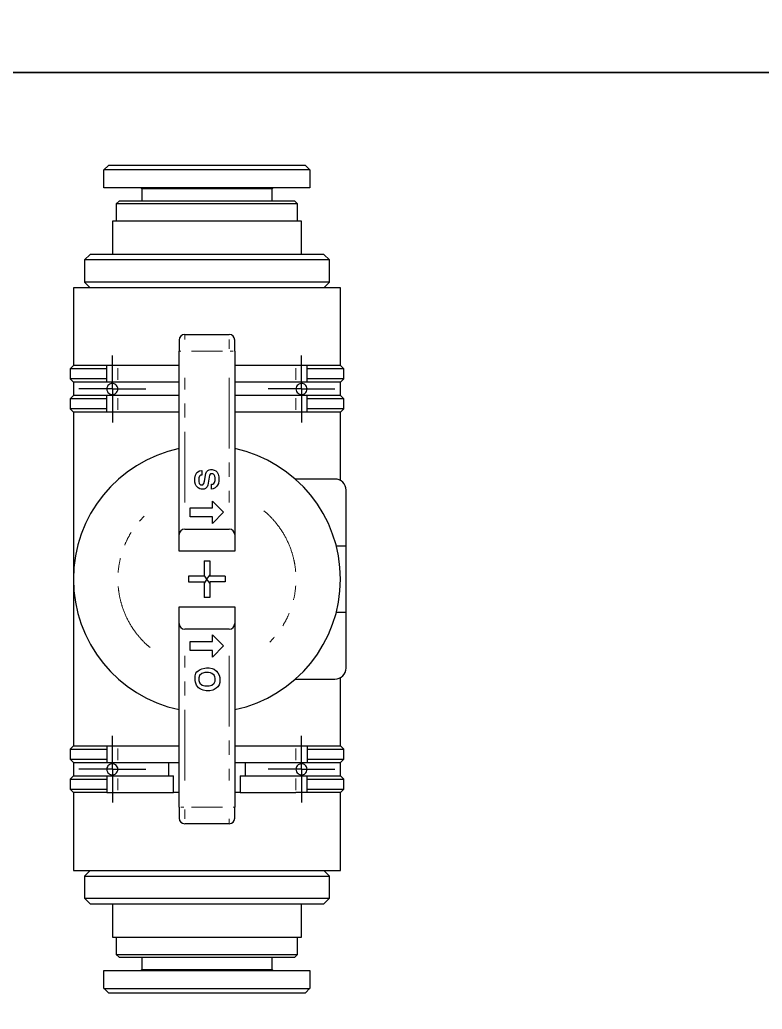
# Model space of a CAD drawing. Header units: millimetres. Extents: x 747 to 1883, y 1260 to 2217.
# Drawn here: x 862.5 to 929.2, y 1827.8 to 1916.7 of the extents above; entities that cross this region are included whole.
import ezdxf

# ---------------------------------------------------------------- set-up
doc = ezdxf.new("R2010")
doc.units = ezdxf.units.MM
doc.linetypes.add('PHANTOM', pattern=[12.7, 6.35, -1.27, 1.27, -1.27, 1.27, -1.27])
doc.layers.add('FORMAT', color=7, linetype='Continuous')

# ---------------------------------------------------------------- blocks, each defined once
blk = doc.blocks.new('SW_CENTERMARKSYMBOL_0')
at = {"layer": 'FORMAT', "color": 0}
for p, q in [((0, 2.5), (0, 3)), ((0, 0), (0, 2.5)), ((-2.5, 0), (-3, 0)), ((0, 0), (-2.5, 0)), ((0, 0), (0, -2.5)), ((0, 0), (2.5, 0)), ((2.5, 0), (3, 0)), ((0, -2.5), (0, -3))]:
    blk.add_line(p, q, dxfattribs=at)
blk = doc.blocks.new('SW_CENTERMARKSYMBOL_1')
at = {"layer": 'FORMAT', "color": 0}
for p, q in [((0, 2.5), (0, 3)), ((0, 0), (0, 2.5)), ((-2.5, 0), (-3, 0)), ((0, 0), (-2.5, 0)), ((0, 0), (0, -2.5)), ((0, 0), (2.5, 0)), ((2.5, 0), (3, 0)), ((0, -2.5), (0, -3))]:
    blk.add_line(p, q, dxfattribs=at)
blk = doc.blocks.new('SW_CENTERMARKSYMBOL_2')
at = {"layer": 'FORMAT', "color": 0}
for p, q in [((0, 2.5), (0, 3)), ((0, 0), (0, 2.5)), ((-2.5, 0), (-3, 0)), ((0, 0), (-2.5, 0)), ((0, 0), (0, -2.5)), ((0, 0), (2.5, 0)), ((2.5, 0), (3, 0)), ((0, -2.5), (0, -3))]:
    blk.add_line(p, q, dxfattribs=at)
blk = doc.blocks.new('SW_CENTERMARKSYMBOL_3')
at = {"layer": 'FORMAT', "color": 0}
for p, q in [((0, 2.5), (0, 3)), ((0, 0), (0, 2.5)), ((-2.5, 0), (-3, 0)), ((0, 0), (-2.5, 0)), ((0, 0), (0, -2.5)), ((0, 0), (2.5, 0)), ((2.5, 0), (3, 0)), ((0, -2.5), (0, -3))]:
    blk.add_line(p, q, dxfattribs=at)

msp = doc.modelspace()

# ---------------------------------------------------------------- linework, layer by layer
at = {"color": 7, "linetype": 'Continuous', "lineweight": 25}
for p, q in [((870.427, 1903.641), (870.024, 1903.237)), ((870.027, 1901.641), (870.027, 1903.24)), ((888.531, 1903.237), (888.127, 1903.641)), ((888.527, 1903.24), (888.527, 1901.641)), ((873.327, 1901.641), (873.427, 1901.541)), ((873.427, 1901.541), (873.427, 1900.441)), ((885.127, 1901.541), (873.427, 1901.541)), ((885.127, 1901.541), (885.227, 1901.641)), ((885.127, 1900.441), (885.127, 1901.541)), ((871.377, 1900.441), (871.127, 1900.191)), ((871.127, 1900.191), (871.127, 1898.641)), ((887.427, 1900.191), (871.127, 1900.191)), ((887.177, 1900.441), (871.377, 1900.441)), ((887.427, 1900.191), (887.177, 1900.441)), ((887.427, 1898.641), (887.427, 1900.191)), ((870.777, 1898.641), (870.777, 1895.641)), ((887.777, 1898.641), (870.777, 1898.641)), ((887.777, 1895.641), (887.777, 1898.641)), ((868.777, 1895.641), (868.277, 1895.141)), ((889.777, 1895.641), (868.777, 1895.641)), ((890.277, 1895.141), (889.777, 1895.641)), ((868.277, 1895.141), (868.277, 1893.141)), ((890.277, 1895.141), (868.277, 1895.141)), ((890.277, 1893.141), (890.277, 1895.141)), ((867.277, 1892.641), (867.277, 1885.641)), ((879.277, 1892.641), (867.277, 1892.641)), ((868.277, 1893.141), (868.777, 1892.641)), ((890.277, 1893.141), (868.277, 1893.141)), ((891.277, 1892.641), (879.277, 1892.641)), ((889.777, 1892.641), (890.277, 1893.141)), ((891.277, 1885.641), (891.277, 1892.641)), ((877.277, 1888.441), (881.277, 1888.441)), ((876.777, 1870.441), (876.777, 1886.941)), ((881.777, 1886.941), (881.777, 1870.441)), ((867.277, 1885.641), (866.977, 1885.341)), ((870.277, 1885.641), (867.277, 1885.641)), ((870.277, 1884.141), (870.277, 1885.641)), ((871.277, 1885.641), (870.277, 1885.641)), ((876.777, 1885.641), (871.277, 1885.641)), ((887.277, 1885.641), (881.777, 1885.641)), ((888.277, 1885.641), (887.277, 1885.641)), ((888.277, 1884.141), (888.277, 1885.641)), ((891.277, 1885.641), (888.277, 1885.641)), ((891.577, 1885.341), (891.277, 1885.641)), ((866.977, 1885.341), (866.977, 1884.441)), ((870.277, 1885.341), (866.977, 1885.341)), ((891.577, 1885.341), (888.277, 1885.341)), ((891.577, 1884.441), (891.577, 1885.341)), ((866.977, 1884.441), (867.277, 1884.141)), ((870.277, 1884.441), (866.977, 1884.441)), ((867.277, 1884.141), (867.277, 1882.941)), ((870.277, 1884.141), (867.277, 1884.141)), ((871.277, 1884.141), (870.277, 1884.141)), ((876.777, 1884.141), (871.277, 1884.141)), ((887.277, 1884.141), (881.777, 1884.141)), ((888.277, 1884.141), (887.277, 1884.141)), ((891.577, 1884.441), (888.277, 1884.441)), ((891.277, 1884.141), (888.277, 1884.141)), ((891.277, 1884.141), (891.577, 1884.441)), ((891.277, 1882.941), (891.277, 1884.141)), ((867.277, 1882.941), (866.977, 1882.641)), ((870.277, 1882.941), (867.277, 1882.941)), ((870.277, 1881.441), (870.277, 1882.941)), ((871.277, 1882.941), (870.277, 1882.941)), ((876.777, 1882.941), (871.277, 1882.941)), ((887.277, 1882.941), (881.777, 1882.941)), ((888.277, 1882.941), (887.277, 1882.941)), ((888.277, 1881.441), (888.277, 1882.941)), ((891.277, 1882.941), (888.277, 1882.941)), ((891.577, 1882.641), (891.277, 1882.941)), ((866.977, 1882.641), (866.977, 1881.741)), ((870.277, 1882.641), (866.977, 1882.641)), ((891.577, 1882.641), (888.277, 1882.641)), ((891.577, 1881.741), (891.577, 1882.641)), ((866.977, 1881.741), (867.277, 1881.441)), ((870.277, 1881.741), (866.977, 1881.741)), ((867.277, 1881.441), (867.277, 1866.441)), ((870.277, 1881.441), (867.277, 1881.441)), ((871.277, 1881.441), (870.277, 1881.441)), ((876.777, 1881.441), (871.277, 1881.441)), ((887.277, 1881.441), (881.777, 1881.441)), ((888.277, 1881.441), (887.277, 1881.441)), ((891.577, 1881.741), (888.277, 1881.741)), ((891.277, 1881.441), (888.277, 1881.441)), ((891.277, 1881.441), (891.577, 1881.741)), ((891.277, 1875.307), (891.277, 1881.441)), ((878.193, 1875.509), (878.238, 1875.804)), ((878.238, 1875.804), (878.375, 1876.042)), ((878.375, 1876.042), (878.605, 1876.169)), ((878.614, 1875.691), (878.553, 1875.543)), ((878.605, 1876.169), (878.822, 1876.198)), ((878.71, 1875.782), (878.614, 1875.691)), ((878.822, 1875.797), (878.71, 1875.782)), ((878.822, 1876.198), (878.822, 1875.797)), ((879.062, 1875.243), (879.167, 1875.939)), ((879.167, 1875.939), (879.234, 1876.101)), ((879.234, 1876.101), (879.355, 1876.215)), ((879.355, 1876.215), (879.468, 1876.278)), ((879.501, 1875.783), (879.368, 1874.904)), ((879.468, 1876.278), (879.593, 1876.294)), ((879.602, 1875.905), (879.501, 1875.783)), ((879.593, 1876.294), (879.754, 1876.294)), ((879.69, 1875.917), (879.602, 1875.905)), ((879.808, 1875.912), (879.69, 1875.917)), ((879.754, 1876.294), (879.932, 1876.253)), ((879.868, 1875.885), (879.808, 1875.912)), ((879.939, 1875.809), (879.868, 1875.885)), ((879.932, 1876.253), (880.086, 1876.167)), ((879.993, 1875.704), (879.939, 1875.809)), ((880.028, 1875.558), (879.993, 1875.704)), ((880.086, 1876.167), (880.195, 1876.051)), ((880.195, 1876.051), (880.276, 1875.891)), ((880.276, 1875.891), (880.339, 1875.632)), ((878.193, 1875.148), (878.193, 1875.509)), ((878.242, 1874.946), (878.193, 1875.148)), ((878.304, 1874.824), (878.242, 1874.946)), ((878.476, 1874.642), (878.304, 1874.824)), ((878.553, 1875.543), (878.535, 1875.422)), ((878.535, 1875.422), (878.535, 1875.223)), ((878.535, 1875.223), (878.582, 1875.026)), ((878.582, 1875.026), (878.689, 1874.928)), ((878.689, 1874.928), (878.763, 1874.911)), ((878.763, 1874.911), (878.906, 1874.93)), ((878.906, 1874.93), (878.992, 1875.034)), ((878.992, 1875.034), (879.062, 1875.243)), ((879.368, 1874.904), (879.295, 1874.73)), ((879.699, 1874.975), (879.806, 1874.989)), ((879.699, 1874.543), (879.699, 1874.975)), ((879.806, 1874.989), (879.883, 1875.032)), ((879.883, 1875.032), (879.967, 1875.133)), ((879.967, 1875.133), (880.028, 1875.312)), ((880.13, 1874.762), (880.023, 1874.661)), ((880.028, 1875.312), (880.028, 1875.558)), ((880.238, 1874.893), (880.13, 1874.762)), ((880.301, 1875.044), (880.238, 1874.893)), ((880.339, 1875.294), (880.301, 1875.044)), ((880.339, 1875.632), (880.339, 1875.294)), ((890.777, 1875.441), (887.214, 1875.441)), ((878.641, 1874.567), (878.476, 1874.642)), ((878.768, 1874.538), (878.641, 1874.567)), ((879.038, 1874.538), (878.768, 1874.538)), ((879.133, 1874.577), (879.038, 1874.538)), ((879.295, 1874.73), (879.133, 1874.577)), ((879.846, 1874.563), (879.699, 1874.543)), ((880.023, 1874.661), (879.846, 1874.563)), ((891.777, 1869.441), (891.777, 1874.441)), ((879.777, 1872.852), (879.777, 1873.452)), ((879.777, 1873.452), (880.777, 1872.452)), ((877.777, 1872.852), (879.777, 1872.852)), ((877.777, 1872.052), (877.777, 1872.852)), ((880.777, 1872.452), (879.777, 1871.452)), ((879.777, 1872.052), (877.777, 1872.052)), ((879.777, 1871.452), (879.777, 1872.052)), ((876.777, 1868.941), (876.777, 1870.441)), ((877.277, 1870.941), (881.277, 1870.941)), ((881.777, 1870.441), (881.777, 1868.941)), ((890.896, 1869.441), (891.777, 1869.441)), ((891.777, 1863.441), (891.777, 1869.441)), ((881.777, 1868.941), (876.777, 1868.941)), ((879.025, 1868.091), (879.277, 1868.091)), ((879.025, 1868.091), (879.025, 1866.693)), ((879.277, 1868.091), (879.53, 1868.091)), ((879.53, 1868.091), (879.53, 1866.693)), ((879.277, 1866.441), (879.025, 1866.798)), ((879.277, 1866.441), (879.53, 1866.798)), ((867.277, 1866.441), (867.277, 1851.441)), ((879.025, 1866.693), (877.627, 1866.693)), ((877.627, 1866.693), (877.627, 1866.188)), ((877.627, 1866.188), (879.025, 1866.188)), ((879.277, 1866.441), (879.025, 1866.083)), ((879.025, 1866.188), (879.025, 1864.791)), ((879.53, 1866.083), (879.277, 1866.441)), ((880.927, 1866.693), (879.53, 1866.693)), ((879.53, 1866.188), (879.53, 1864.791)), ((880.927, 1866.188), (879.53, 1866.188)), ((880.927, 1866.693), (880.927, 1866.188)), ((879.277, 1864.791), (879.025, 1864.791)), ((879.53, 1864.791), (879.277, 1864.791)), ((876.777, 1862.441), (876.777, 1863.941)), ((876.777, 1863.941), (881.777, 1863.941)), ((881.777, 1863.941), (881.777, 1862.441)), ((891.777, 1863.441), (890.896, 1863.441)), ((891.777, 1858.441), (891.777, 1863.441)), ((876.777, 1845.941), (876.777, 1862.441)), ((881.777, 1862.441), (881.777, 1845.941)), ((881.277, 1861.941), (877.277, 1861.941)), ((879.777, 1860.829), (879.777, 1861.429)), ((879.777, 1861.429), (880.777, 1860.429)), ((877.777, 1860.829), (879.777, 1860.829)), ((877.777, 1860.029), (877.777, 1860.829)), ((879.777, 1860.029), (877.777, 1860.029)), ((880.777, 1860.429), (879.777, 1859.429)), ((879.777, 1859.429), (879.777, 1860.029)), ((878.217, 1857.75), (878.294, 1857.981)), ((878.294, 1857.981), (878.381, 1858.112)), ((878.381, 1858.112), (878.482, 1858.208)), ((878.482, 1858.208), (878.664, 1858.324)), ((878.812, 1857.95), (878.615, 1857.764)), ((878.664, 1858.324), (878.809, 1858.386)), ((878.809, 1858.386), (879.073, 1858.443)), ((879.099, 1858.039), (878.812, 1857.95)), ((879.073, 1858.443), (879.24, 1858.459)), ((879.403, 1858.039), (879.099, 1858.039)), ((879.24, 1858.459), (879.486, 1858.459)), ((879.584, 1858.012), (879.403, 1858.039)), ((879.486, 1858.459), (879.759, 1858.412)), ((879.723, 1857.957), (879.584, 1858.012)), ((879.913, 1857.795), (879.723, 1857.957)), ((879.759, 1858.412), (879.931, 1858.332)), ((879.931, 1858.332), (880.147, 1858.162)), ((880.147, 1858.162), (880.269, 1858.01)), ((880.269, 1858.01), (880.377, 1857.814)), ((878.217, 1857.324), (878.217, 1857.75)), ((878.237, 1857.166), (878.217, 1857.324)), ((878.329, 1856.905), (878.237, 1857.166)), ((878.615, 1857.764), (878.547, 1857.578)), ((878.547, 1857.578), (878.547, 1857.313)), ((878.547, 1857.313), (878.566, 1857.225)), ((878.566, 1857.225), (878.645, 1857.078)), ((878.645, 1857.078), (878.841, 1856.911)), ((879.723, 1856.911), (879.919, 1857.078)), ((879.981, 1857.667), (879.913, 1857.795)), ((879.919, 1857.078), (880.008, 1857.274)), ((880.008, 1857.549), (879.981, 1857.667)), ((880.008, 1857.274), (880.008, 1857.549)), ((880.436, 1857.154), (880.365, 1856.942)), ((880.377, 1857.814), (880.436, 1857.598)), ((880.436, 1857.598), (880.436, 1857.154)), ((887.214, 1857.441), (890.777, 1857.441)), ((891.277, 1851.441), (891.277, 1857.574)), ((878.513, 1856.678), (878.329, 1856.905)), ((878.606, 1856.604), (878.513, 1856.678)), ((878.787, 1856.505), (878.606, 1856.604)), ((878.951, 1856.446), (878.787, 1856.505)), ((878.841, 1856.911), (879.086, 1856.833)), ((879.213, 1856.401), (878.951, 1856.446)), ((879.086, 1856.833), (879.468, 1856.833)), ((879.547, 1856.401), (879.213, 1856.401)), ((879.468, 1856.833), (879.723, 1856.911)), ((879.796, 1856.455), (879.547, 1856.401)), ((879.917, 1856.507), (879.796, 1856.455)), ((880.1, 1856.624), (879.917, 1856.507)), ((880.246, 1856.763), (880.1, 1856.624)), ((880.365, 1856.942), (880.246, 1856.763)), ((867.277, 1851.441), (866.977, 1851.141)), ((866.977, 1851.141), (866.977, 1850.241)), ((866.977, 1851.141), (870.277, 1851.141)), ((867.277, 1851.441), (870.277, 1851.441)), ((870.277, 1851.441), (870.277, 1849.941)), ((870.277, 1851.441), (871.277, 1851.441)), ((871.277, 1851.441), (876.777, 1851.441)), ((881.777, 1851.441), (887.277, 1851.441)), ((887.277, 1851.441), (888.277, 1851.441)), ((888.277, 1851.441), (888.277, 1849.941)), ((888.277, 1851.441), (891.277, 1851.441)), ((888.277, 1851.141), (891.577, 1851.141)), ((891.577, 1851.141), (891.277, 1851.441)), ((891.577, 1850.241), (891.577, 1851.141)), ((866.977, 1850.241), (867.277, 1849.941)), ((866.977, 1850.241), (870.277, 1850.241)), ((867.277, 1849.941), (867.277, 1848.741)), ((867.277, 1849.941), (870.277, 1849.941)), ((870.277, 1849.941), (871.277, 1849.941)), ((871.277, 1849.941), (876.777, 1849.941)), ((875.849, 1848.741), (875.849, 1849.941)), ((881.777, 1849.941), (887.277, 1849.941)), ((882.705, 1849.941), (882.705, 1848.741)), ((887.277, 1849.941), (888.277, 1849.941)), ((888.277, 1850.241), (891.577, 1850.241)), ((888.277, 1849.941), (891.277, 1849.941)), ((891.277, 1849.941), (891.577, 1850.241)), ((891.277, 1848.741), (891.277, 1849.941)), ((867.277, 1848.741), (866.977, 1848.441)), ((866.977, 1848.441), (866.977, 1847.541)), ((866.977, 1848.441), (870.277, 1848.441)), ((867.277, 1848.741), (870.277, 1848.741)), ((870.277, 1848.741), (870.277, 1847.241)), ((870.277, 1848.741), (871.277, 1848.741)), ((871.277, 1848.741), (876.277, 1848.741)), ((876.277, 1847.241), (876.277, 1848.741)), ((882.277, 1848.741), (887.277, 1848.741)), ((882.277, 1848.741), (882.277, 1847.241)), ((887.277, 1848.741), (888.277, 1848.741)), ((888.277, 1847.241), (888.277, 1848.741)), ((888.277, 1848.741), (891.277, 1848.741)), ((888.277, 1848.441), (891.577, 1848.441)), ((891.577, 1848.441), (891.277, 1848.741)), ((891.577, 1847.541), (891.577, 1848.441)), ((866.977, 1847.541), (867.277, 1847.241)), ((866.977, 1847.541), (870.277, 1847.541)), ((867.277, 1847.241), (867.277, 1840.241)), ((870.277, 1847.241), (867.277, 1847.241)), ((870.277, 1847.241), (871.277, 1847.241)), ((871.277, 1847.241), (876.277, 1847.241)), ((876.777, 1847.241), (876.277, 1847.241)), ((882.277, 1847.241), (881.777, 1847.241)), ((882.277, 1847.241), (887.277, 1847.241)), ((888.277, 1847.241), (887.277, 1847.241)), ((888.277, 1847.541), (891.577, 1847.541)), ((891.277, 1847.241), (888.277, 1847.241)), ((891.277, 1847.241), (891.577, 1847.541)), ((891.277, 1840.241), (891.277, 1847.241)), ((881.277, 1844.441), (877.277, 1844.441)), ((867.277, 1840.241), (879.277, 1840.241)), ((868.777, 1840.241), (868.277, 1839.741)), ((879.277, 1840.241), (891.277, 1840.241)), ((890.277, 1839.741), (889.777, 1840.241)), ((868.277, 1839.741), (868.277, 1837.741)), ((868.277, 1839.741), (879.277, 1839.741)), ((879.277, 1839.741), (890.277, 1839.741)), ((890.277, 1837.741), (890.277, 1839.741)), ((868.277, 1837.741), (868.777, 1837.241)), ((868.277, 1837.741), (890.277, 1837.741)), ((889.777, 1837.241), (890.277, 1837.741)), ((868.777, 1837.241), (889.777, 1837.241)), ((870.777, 1837.241), (870.777, 1834.241)), ((887.777, 1834.241), (887.777, 1837.241)), ((870.777, 1834.241), (887.777, 1834.241)), ((871.127, 1834.241), (871.127, 1832.691)), ((887.427, 1832.691), (887.427, 1834.241)), ((871.127, 1832.691), (871.377, 1832.441)), ((871.127, 1832.691), (887.427, 1832.691)), ((871.377, 1832.441), (879.277, 1832.441)), ((873.427, 1832.441), (873.427, 1831.341)), ((879.277, 1832.441), (887.177, 1832.441)), ((885.127, 1831.341), (885.127, 1832.441)), ((887.177, 1832.441), (887.427, 1832.691)), ((870.027, 1829.64), (870.027, 1831.241)), ((873.427, 1831.341), (873.327, 1831.241)), ((873.427, 1831.341), (885.127, 1831.341)), ((885.227, 1831.241), (885.127, 1831.341)), ((888.527, 1831.241), (888.527, 1829.64)), ((870.024, 1829.644), (870.427, 1829.241)), ((888.127, 1829.241), (888.531, 1829.644))]:
    msp.add_line(p, q, dxfattribs=at)
at = {"color": 8, "linetype": 'PHANTOM', "lineweight": 18}
for p, q in [((877.277, 1888.418), (877.277, 1888.001)), ((881.277, 1887.164), (881.277, 1888.001)), ((876.785, 1886.941), (876.924, 1886.941)), ((877.877, 1886.941), (880.677, 1886.941)), ((881.352, 1886.941), (881.631, 1886.941)), ((871.277, 1884.366), (871.277, 1885.416)), ((887.277, 1884.366), (887.277, 1885.416)), ((877.277, 1873.341), (877.277, 1884.541)), ((881.277, 1884.541), (881.277, 1873.341)), ((871.277, 1881.666), (871.277, 1882.716)), ((887.277, 1881.666), (887.277, 1882.716)), ((877.277, 1848.341), (877.277, 1859.541)), ((881.277, 1859.541), (881.277, 1848.341)), ((871.277, 1851.216), (871.277, 1850.166)), ((887.277, 1851.216), (887.277, 1850.166)), ((871.277, 1848.516), (871.277, 1847.466)), ((887.277, 1848.516), (887.277, 1847.466)), ((877.203, 1845.941), (876.924, 1845.941)), ((877.277, 1845.717), (877.277, 1844.88)), ((880.677, 1845.941), (877.877, 1845.941)), ((881.77, 1845.941), (881.631, 1845.941)), ((881.277, 1844.463), (881.277, 1844.88))]:
    msp.add_line(p, q, dxfattribs=at)
for points in [[(816.412, 2015.233), (995.87, 2015.233), (995.87, 1911.999), (816.412, 1911.999)], [(816.412, 1911.999), (995.87, 1911.999), (995.87, 1769.094), (816.412, 1769.094)]]:
    msp.add_lwpolyline(points, close=True)
at = {"color": 7, "linetype": 'Continuous', "lineweight": 25}
for centre, radius, start, end in [((877.277, 1887.941), 0.5, 90, 180), ((881.277, 1887.941), 0.5, 0, 90), ((879.277, 1866.441), 12, 102.0247, 257.9753), ((879.277, 1866.441), 12, 282.0247, 77.9753), ((890.777, 1874.441), 1, 0, 90), ((877.277, 1870.441), 0.5, 90, 180), ((881.277, 1870.441), 0.5, 0, 90), ((877.277, 1862.441), 0.5, 180, 270), ((881.277, 1862.441), 0.5, 270, 0), ((890.777, 1858.441), 1, 270, 0), ((877.277, 1844.941), 0.5, 180, 270), ((881.277, 1844.941), 0.5, 270, 0)]:
    msp.add_arc(centre, radius, start, end, dxfattribs=at)
for points, knots in [([(888.527, 1903.24), (888.527, 1903.24), (888.457, 1903.24), (888.182, 1903.241), (887.979, 1903.24), (887.456, 1903.241), (887.137, 1903.24), (886.41, 1903.24), (886.001, 1903.24), (885.114, 1903.24), (884.641, 1903.24), (883.646, 1903.24), (883.121, 1903.24), (882.055, 1903.24), (881.511, 1903.24), (880.401, 1903.24), (879.832, 1903.24), (878.709, 1903.24), (878.151, 1903.24), (877.041, 1903.24), (876.487, 1903.24), (875.414, 1903.24), (874.891, 1903.24), (873.894, 1903.24), (873.418, 1903.24), (872.535, 1903.24), (872.134, 1903.24), (871.596, 1903.24), (871.427, 1903.24), (871.113, 1903.24), (870.967, 1903.24), (870.575, 1903.24), (870.371, 1903.24), (870.166, 1903.24), (870.114, 1903.24), (870.045, 1903.24), (870.027, 1903.24), (870.027, 1903.24)], [0, 0, 0, 0, 0.0625, 0.0625, 0.125, 0.125, 0.1875, 0.1875, 0.25, 0.25, 0.3125, 0.3125, 0.375, 0.375, 0.4375, 0.4375, 0.5, 0.5, 0.5625, 0.5625, 0.625, 0.625, 0.6875, 0.6875, 0.75, 0.75, 0.8125, 0.8125, 0.84375, 0.84375, 0.875, 0.875, 0.9375, 0.9375, 0.96875, 0.96875, 1, 1, 1, 1]), ([(888.125, 1903.641), (888.122, 1903.641), (888.118, 1903.641), (888.08, 1903.641), (888.039, 1903.641), (887.985, 1903.641), (887.898, 1903.641), (887.786, 1903.641), (887.652, 1903.641), (887.541, 1903.641), (887.419, 1903.641), (887.242, 1903.641), (887.045, 1903.641), (886.83, 1903.641), (886.602, 1903.641), (886.358, 1903.641), (886.098, 1903.641), (885.829, 1903.641), (885.545, 1903.641), (885.249, 1903.641), (884.945, 1903.641), (884.63, 1903.641), (884.223, 1903.641), (883.889, 1903.641), (883.547, 1903.641), (883.199, 1903.641), (882.845, 1903.641), (882.395, 1903.641), (882.03, 1903.641), (881.567, 1903.641), (881.194, 1903.641), (880.723, 1903.641), (880.345, 1903.641), (879.869, 1903.641), (879.488, 1903.641), (879.011, 1903.641), (878.63, 1903.641), (878.154, 1903.641), (877.776, 1903.641), (877.4, 1903.641), (877.026, 1903.641), (876.655, 1903.641), (876.197, 1903.641), (875.836, 1903.641), (875.481, 1903.641), (875.13, 1903.641), (874.785, 1903.641), (874.366, 1903.641), (874.038, 1903.641), (873.721, 1903.641), (873.489, 1903.641), (873.186, 1903.641), (872.895, 1903.641), (872.618, 1903.641), (872.351, 1903.641), (872.098, 1903.641), (871.861, 1903.641), (871.693, 1903.641), (871.533, 1903.641), (871.332, 1903.641), (871.151, 1903.641), (870.991, 1903.641), (870.845, 1903.641), (870.691, 1903.641), (870.551, 1903.641), (870.464, 1903.641), (870.424, 1903.641), (870.431, 1903.641), (870.433, 1903.641)], [0, 0, 0, 0, 0.019995, 0.031053, 0.042111, 0.053169, 0.064228, 0.086359, 0.097417, 0.108475, 0.119533, 0.130591, 0.15272, 0.163777, 0.174835, 0.196962, 0.208019, 0.219076, 0.241201, 0.252258, 0.263316, 0.285439, 0.296496, 0.318618, 0.329675, 0.340732, 0.362853, 0.37391, 0.396031, 0.407087, 0.429208, 0.440264, 0.462384, 0.473441, 0.495561, 0.506618, 0.528738, 0.539794, 0.561914, 0.572971, 0.584028, 0.606148, 0.617205, 0.639326, 0.650383, 0.661439, 0.683561, 0.694618, 0.71674, 0.727798, 0.738855, 0.749912, 0.772036, 0.783093, 0.794151, 0.816277, 0.827334, 0.838392, 0.849449, 0.860507, 0.882636, 0.893694, 0.904752, 0.926883, 0.949014, 0.971147, 0.993279, 1, 1, 1, 1]), ([(888.527, 1901.641), (888.527, 1901.641), (888.479, 1901.641), (888.267, 1901.641), (888.103, 1901.641), (887.652, 1901.641), (887.365, 1901.641), (886.674, 1901.641), (886.269, 1901.641), (885.366, 1901.641), (884.868, 1901.641), (883.81, 1901.641), (883.251, 1901.641), (882.113, 1901.641), (881.533, 1901.641), (880.388, 1901.641), (879.822, 1901.641), (878.732, 1901.641), (878.167, 1901.641), (877.021, 1901.641), (876.442, 1901.641), (875.303, 1901.641), (874.744, 1901.641), (873.687, 1901.641), (873.188, 1901.641), (872.285, 1901.641), (871.881, 1901.641), (871.189, 1901.641), (870.902, 1901.641), (870.451, 1901.641), (870.288, 1901.641), (870.076, 1901.641), (870.027, 1901.641), (870.027, 1901.641)], [0, 0, 0, 0, 0.0625, 0.0625, 0.125, 0.125, 0.1875, 0.1875, 0.25, 0.25, 0.3125, 0.3125, 0.375, 0.375, 0.4375, 0.4375, 0.5, 0.5, 0.5625, 0.5625, 0.625, 0.625, 0.6875, 0.6875, 0.75, 0.75, 0.8125, 0.8125, 0.875, 0.875, 0.9375, 0.9375, 1, 1, 1, 1]), ([(871.277, 1883.541), (871.277, 1883.46), (871.257, 1883.381), (871.19, 1883.249), (871.145, 1883.195), (870.994, 1883.072), (870.878, 1883.038), (870.654, 1883.043), (870.543, 1883.082), (870.404, 1883.202), (870.361, 1883.254), (870.298, 1883.382), (870.277, 1883.46), (870.277, 1883.622), (870.298, 1883.699), (870.362, 1883.828), (870.404, 1883.879), (870.544, 1884), (870.654, 1884.038), (870.822, 1884.042), (870.879, 1884.033), (870.989, 1883.997), (871.044, 1883.968), (871.144, 1883.886), (871.19, 1883.832), (871.257, 1883.7), (871.277, 1883.621), (871.277, 1883.541)], [0, 0, 0, 0, 0.0625, 0.0625, 0.125, 0.125, 0.25, 0.25, 0.375, 0.375, 0.4375, 0.4375, 0.5, 0.5, 0.5625, 0.5625, 0.625, 0.625, 0.75, 0.75, 0.8125, 0.8125, 0.875, 0.875, 0.9375, 0.9375, 1, 1, 1, 1]), ([(888.277, 1883.541), (888.277, 1883.46), (888.257, 1883.383), (888.193, 1883.254), (888.151, 1883.203), (888.011, 1883.081), (887.901, 1883.043), (887.733, 1883.039), (887.676, 1883.047), (887.565, 1883.084), (887.51, 1883.113), (887.411, 1883.195), (887.365, 1883.248), (887.298, 1883.38), (887.277, 1883.459), (887.277, 1883.621), (887.297, 1883.699), (887.364, 1883.832), (887.409, 1883.885), (887.56, 1884.009), (887.676, 1884.043), (887.9, 1884.038), (888.011, 1883.999), (888.15, 1883.879), (888.193, 1883.827), (888.257, 1883.7), (888.277, 1883.621), (888.277, 1883.541)], [0, 0, 0, 0, 0.0625, 0.0625, 0.125, 0.125, 0.25, 0.25, 0.3125, 0.3125, 0.375, 0.375, 0.4375, 0.4375, 0.5, 0.5, 0.5625, 0.5625, 0.625, 0.625, 0.75, 0.75, 0.875, 0.875, 0.9375, 0.9375, 1, 1, 1, 1]), ([(871.277, 1849.341), (871.277, 1849.26), (871.257, 1849.181), (871.19, 1849.049), (871.145, 1848.995), (870.994, 1848.872), (870.878, 1848.838), (870.654, 1848.843), (870.543, 1848.882), (870.404, 1849.002), (870.361, 1849.054), (870.298, 1849.182), (870.277, 1849.26), (870.277, 1849.422), (870.298, 1849.499), (870.362, 1849.628), (870.404, 1849.679), (870.544, 1849.8), (870.654, 1849.838), (870.822, 1849.842), (870.879, 1849.833), (870.989, 1849.797), (871.044, 1849.768), (871.144, 1849.686), (871.19, 1849.632), (871.257, 1849.5), (871.277, 1849.421), (871.277, 1849.341)], [0, 0, 0, 0, 0.0625, 0.0625, 0.125, 0.125, 0.25, 0.25, 0.375, 0.375, 0.4375, 0.4375, 0.5, 0.5, 0.5625, 0.5625, 0.625, 0.625, 0.75, 0.75, 0.8125, 0.8125, 0.875, 0.875, 0.9375, 0.9375, 1, 1, 1, 1]), ([(888.277, 1849.341), (888.277, 1849.26), (888.257, 1849.183), (888.193, 1849.054), (888.151, 1849.003), (888.011, 1848.881), (887.901, 1848.843), (887.733, 1848.839), (887.676, 1848.847), (887.565, 1848.884), (887.51, 1848.913), (887.411, 1848.995), (887.365, 1849.048), (887.298, 1849.18), (887.277, 1849.259), (887.277, 1849.421), (887.297, 1849.499), (887.364, 1849.632), (887.409, 1849.685), (887.56, 1849.809), (887.676, 1849.843), (887.9, 1849.838), (888.011, 1849.799), (888.15, 1849.679), (888.193, 1849.627), (888.257, 1849.5), (888.277, 1849.421), (888.277, 1849.341)], [0, 0, 0, 0, 0.0625, 0.0625, 0.125, 0.125, 0.25, 0.25, 0.3125, 0.3125, 0.375, 0.375, 0.4375, 0.4375, 0.5, 0.5, 0.5625, 0.5625, 0.625, 0.625, 0.75, 0.75, 0.875, 0.875, 0.9375, 0.9375, 1, 1, 1, 1]), ([(876.777, 1845.941), (876.777, 1845.675), (876.777, 1845.421), (876.777, 1845.046), (876.777, 1844.941), (876.777, 1844.941)], [0, 0, 0, 0, 0.5, 0.5, 1, 1, 1, 1]), ([(870.027, 1831.241), (870.027, 1831.241), (870.076, 1831.241), (870.288, 1831.241), (870.451, 1831.241), (870.902, 1831.241), (871.189, 1831.241), (871.881, 1831.241), (872.285, 1831.241), (873.188, 1831.241), (873.687, 1831.241), (874.744, 1831.241), (875.303, 1831.241), (876.442, 1831.241), (877.021, 1831.241), (878.167, 1831.241), (878.732, 1831.241), (879.822, 1831.241), (880.388, 1831.241), (881.533, 1831.241), (882.113, 1831.241), (883.251, 1831.241), (883.81, 1831.241), (884.868, 1831.241), (885.366, 1831.241), (886.269, 1831.241), (886.674, 1831.241), (887.365, 1831.241), (887.652, 1831.241), (888.103, 1831.241), (888.267, 1831.241), (888.479, 1831.241), (888.527, 1831.241), (888.527, 1831.241)], [0, 0, 0, 0, 0.0625, 0.0625, 0.125, 0.125, 0.1875, 0.1875, 0.25, 0.25, 0.3125, 0.3125, 0.375, 0.375, 0.4375, 0.4375, 0.5, 0.5, 0.5625, 0.5625, 0.625, 0.625, 0.6875, 0.6875, 0.75, 0.75, 0.8125, 0.8125, 0.875, 0.875, 0.9375, 0.9375, 1, 1, 1, 1]), ([(870.027, 1829.64), (870.027, 1829.64), (870.097, 1829.641), (870.372, 1829.64), (870.575, 1829.641), (871.098, 1829.64), (871.417, 1829.64), (872.144, 1829.64), (872.554, 1829.64), (873.441, 1829.64), (873.913, 1829.64), (874.909, 1829.64), (875.434, 1829.64), (876.499, 1829.64), (877.043, 1829.64), (878.153, 1829.64), (878.722, 1829.64), (879.845, 1829.64), (880.404, 1829.64), (881.513, 1829.64), (882.067, 1829.64), (883.14, 1829.64), (883.664, 1829.64), (884.66, 1829.64), (885.137, 1829.64), (886.02, 1829.64), (886.421, 1829.64), (886.959, 1829.64), (887.127, 1829.64), (887.442, 1829.64), (887.587, 1829.64), (887.979, 1829.641), (888.183, 1829.641), (888.388, 1829.641), (888.44, 1829.64), (888.51, 1829.64), (888.527, 1829.64), (888.527, 1829.64)], [0, 0, 0, 0, 0.0625, 0.0625, 0.125, 0.125, 0.1875, 0.1875, 0.25, 0.25, 0.3125, 0.3125, 0.375, 0.375, 0.4375, 0.4375, 0.5, 0.5, 0.5625, 0.5625, 0.625, 0.625, 0.6875, 0.6875, 0.75, 0.75, 0.8125, 0.8125, 0.84375, 0.84375, 0.875, 0.875, 0.9375, 0.9375, 0.96875, 0.96875, 1, 1, 1, 1]), ([(870.429, 1829.241), (870.432, 1829.241), (870.437, 1829.241), (870.475, 1829.241), (870.516, 1829.241), (870.569, 1829.241), (870.657, 1829.241), (870.768, 1829.241), (870.902, 1829.241), (871.014, 1829.241), (871.136, 1829.241), (871.312, 1829.241), (871.509, 1829.241), (871.725, 1829.241), (871.952, 1829.241), (872.196, 1829.241), (872.456, 1829.241), (872.726, 1829.241), (873.009, 1829.241), (873.305, 1829.241), (873.609, 1829.241), (873.925, 1829.241), (874.331, 1829.241), (874.665, 1829.241), (875.008, 1829.241), (875.355, 1829.241), (875.709, 1829.241), (876.159, 1829.241), (876.525, 1829.241), (876.987, 1829.241), (877.361, 1829.241), (877.831, 1829.241), (878.21, 1829.241), (878.685, 1829.241), (879.067, 1829.241), (879.544, 1829.241), (879.925, 1829.241), (880.4, 1829.241), (880.779, 1829.241), (881.155, 1829.241), (881.529, 1829.241), (881.899, 1829.241), (882.357, 1829.241), (882.718, 1829.241), (883.074, 1829.241), (883.425, 1829.241), (883.769, 1829.241), (884.189, 1829.241), (884.516, 1829.241), (884.833, 1829.241), (885.066, 1829.241), (885.368, 1829.241), (885.659, 1829.241), (885.936, 1829.241), (886.204, 1829.241), (886.457, 1829.241), (886.693, 1829.241), (886.862, 1829.241), (887.021, 1829.241), (887.222, 1829.241), (887.403, 1829.241), (887.563, 1829.241), (887.709, 1829.241), (887.864, 1829.241), (888.003, 1829.241), (888.091, 1829.241), (888.13, 1829.241), (888.123, 1829.241), (888.122, 1829.241)], [0, 0, 0, 0, 0.019995, 0.031053, 0.042111, 0.053169, 0.064228, 0.086359, 0.097417, 0.108475, 0.119533, 0.130591, 0.15272, 0.163777, 0.174835, 0.196962, 0.208019, 0.219076, 0.241201, 0.252258, 0.263316, 0.285439, 0.296496, 0.318618, 0.329675, 0.340732, 0.362853, 0.37391, 0.396031, 0.407087, 0.429208, 0.440264, 0.462384, 0.473441, 0.495561, 0.506618, 0.528738, 0.539794, 0.561914, 0.572971, 0.584028, 0.606148, 0.617205, 0.639326, 0.650383, 0.661439, 0.683561, 0.694618, 0.71674, 0.727798, 0.738855, 0.749912, 0.772036, 0.783093, 0.794151, 0.816277, 0.827334, 0.838392, 0.849449, 0.860507, 0.882636, 0.893694, 0.904752, 0.926883, 0.949014, 0.971147, 0.993279, 1, 1, 1, 1])]:
    msp.add_open_spline(points, degree=3, knots=knots, dxfattribs=at)
for points in [[(876.777, 1887.941), (876.777, 1887.941), (876.777, 1887.492), (876.777, 1886.941)], [(881.777, 1886.941), (881.777, 1887.492), (881.777, 1887.941), (881.777, 1887.941)], [(881.777, 1844.941), (881.777, 1844.941), (881.777, 1845.389), (881.777, 1845.941)]]:
    msp.add_open_spline(points, degree=3, dxfattribs=at)
at = {"color": 8, "linetype": 'PHANTOM', "lineweight": 18}
for points in [[(874.168, 1860.298), (874.091, 1860.358), (873.79, 1860.593), (873.325, 1861.077), (872.694, 1861.851), (872.098, 1862.831), (871.674, 1863.88), (871.428, 1864.82), (871.304, 1865.626), (871.257, 1866.576), (871.338, 1867.662), (871.591, 1868.737), (871.933, 1869.654), (872.32, 1870.419), (872.857, 1871.263), (873.34, 1871.791), (873.629, 1872.107)], [(884.386, 1872.583), (884.463, 1872.523), (884.764, 1872.288), (885.229, 1871.804), (885.86, 1871.03), (886.456, 1870.05), (886.881, 1869.001), (887.126, 1868.061), (887.25, 1867.255), (887.298, 1866.305), (887.216, 1865.219), (886.964, 1864.144), (886.621, 1863.227), (886.235, 1862.462), (885.697, 1861.618), (885.214, 1861.09), (884.925, 1860.774)]]:
    msp.add_open_spline(points, degree=3, knots=[0, 0, 0, 0, 0.022059, 0.08615, 0.150595, 0.247066, 0.343497, 0.404807, 0.465779, 0.527054, 0.618802, 0.710511, 0.774992, 0.839083, 0.903529, 1, 1, 1, 1], dxfattribs=at)

# ---------------------------------------------------------------- block references
at = {"layer": 'FORMAT'}
for name, p in [('SW_CENTERMARKSYMBOL_0', (870.777, 1883.541)), ('SW_CENTERMARKSYMBOL_1', (887.777, 1883.541)), ('SW_CENTERMARKSYMBOL_3', (870.777, 1849.341)), ('SW_CENTERMARKSYMBOL_2', (887.777, 1849.341))]:
    msp.add_blockref(name, p, dxfattribs=at)

doc.saveas('drawing.dxf')
